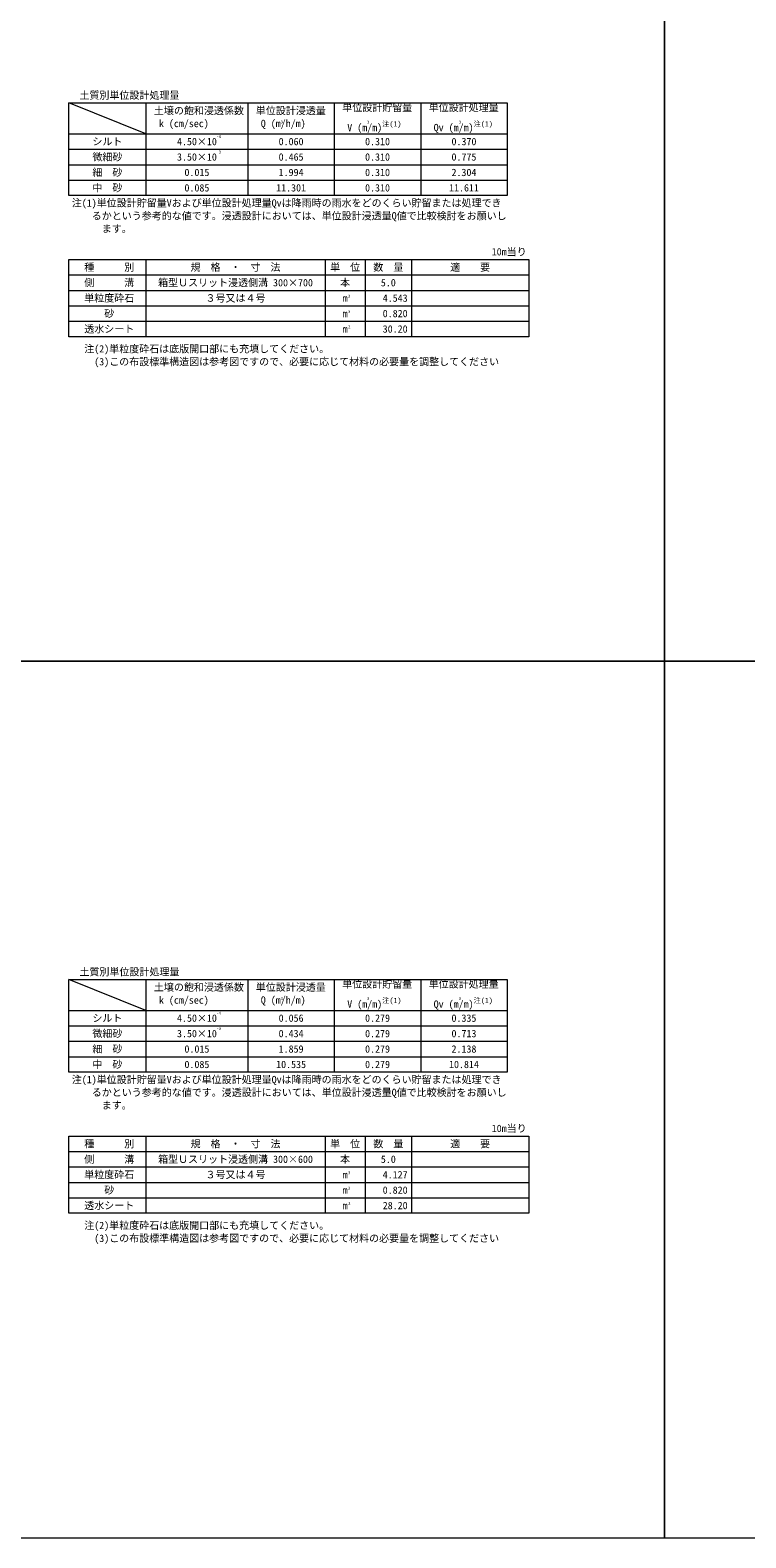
# Model space of a CAD drawing. Units: millimetres at full size, sheet at 1:20; details may follow other scales. Extents: x 0 to 23340, y -4498 to 8520.
# Drawn here: x 5725 to 8043, y 0 to 4885 of the extents above; entities that cross this region are included whole.
import ezdxf
from ezdxf.enums import TextEntityAlignment as Align

# ---------------------------------------------------------------- set-up
doc = ezdxf.new("R2010")
doc.units = ezdxf.units.MM
doc.header["$LTSCALE"] = 20
doc.layers.add('0_2', color=7, linetype='Continuous', lineweight=13)
doc.layers.add('TITLE', color=7, linetype='Continuous', lineweight=13)
doc.styles.add('ＭＳ ゴシック', font='')
doc.styles.get('ＭＳ ゴシック').set_extended_font_data('MS Gothic')

msp = doc.modelspace()

# ---------------------------------------------------------------- linework, layer by layer
at = {"layer": 'TITLE'}
for p, q in [((6100.24, 4548.85), (5850.24, 4648.85)), ((6100.24, 4648.85), (6100.24, 4348.85)), ((6430.24, 4648.85), (6430.24, 4348.85)), ((6710.24, 4648.85), (6710.24, 4348.85)), ((6990.24, 4648.85), (6990.24, 4348.85)), ((5850.24, 4548.85), (7270.24, 4548.85)), ((5850.24, 4498.85), (7270.24, 4498.85)), ((5850.24, 4448.85), (7270.24, 4448.85)), ((5850.24, 4398.85), (7270.24, 4398.85)), ((6100.24, 4141.63), (6100.24, 3891.63)), ((6680.24, 4141.63), (6680.24, 3891.63)), ((6810.24, 4141.63), (6810.24, 3891.63)), ((6960.24, 4141.63), (6960.24, 3891.63)), ((5850.24, 4091.63), (7340.18, 4091.63)), ((5850.24, 4041.63), (7340.18, 4041.63)), ((5850.24, 3991.63), (7340.18, 3991.63)), ((5850.24, 3941.63), (7340.18, 3941.63)), ((6100.24, 1708.85), (5850.24, 1808.85)), ((6100.24, 1808.85), (6100.24, 1508.85)), ((6430.24, 1808.85), (6430.24, 1508.85)), ((6710.24, 1808.85), (6710.24, 1508.85)), ((6990.24, 1808.85), (6990.24, 1508.85)), ((5850.24, 1708.85), (7270.24, 1708.85)), ((5850.24, 1658.85), (7270.24, 1658.85)), ((5850.24, 1608.85), (7270.24, 1608.85)), ((5850.24, 1558.85), (7270.24, 1558.85)), ((6100.24, 1301.63), (6100.24, 1051.63)), ((6680.24, 1301.63), (6680.24, 1051.63)), ((6810.24, 1301.63), (6810.24, 1051.63)), ((6960.24, 1301.63), (6960.24, 1051.63)), ((5850.24, 1251.63), (7340.18, 1251.63)), ((5850.24, 1201.63), (7340.18, 1201.63)), ((5850.24, 1151.63), (7340.18, 1151.63)), ((5850.24, 1101.63), (7340.18, 1101.63))]:
    msp.add_line(p, q, dxfattribs=at)
at = {"layer": 'TITLE', "color": 2}
for points in [[(3890, 2840), (7780, 2840), (7780, 5680), (3890, 5680)], [(7780, 2840), (11670, 2840), (11670, 5680), (7780, 5680)], [(3890, 0), (7780, 0), (7780, 2840), (3890, 2840)], [(7780, 0), (11670, 0), (11670, 2840), (7780, 2840)]]:
    msp.add_lwpolyline(points, close=True, dxfattribs=at)
at = {"layer": 'TITLE'}
for points in [[(5850.24, 4648.85), (7270.24, 4648.85), (7270.24, 4348.85), (5850.24, 4348.85)], [(5850.24, 4141.63), (7340.18, 4141.63), (7340.18, 3891.63), (5850.24, 3891.63)], [(5850.24, 1808.85), (7270.24, 1808.85), (7270.24, 1508.85), (5850.24, 1508.85)], [(5850.24, 1301.63), (7340.18, 1301.63), (7340.18, 1051.63), (5850.24, 1051.63)]]:
    msp.add_lwpolyline(points, close=True, dxfattribs=at)

# ---------------------------------------------------------------- texts
at = {"layer": '0_2', "style": 'ＭＳ ゴシック'}
for s, p in [('注(1)単位設計貯留量Vおよび単位設計処理量Qvは降雨時の雨水をどのくらい貯留または処理でき', (5859.84, 4336.66)), ('\u3000\u3000るかという参考的な値です。浸透設計においては、単位設計浸透量Q値で比較検討をお願いし', (5859.84, 4294.99)), ('\u3000\u3000\u3000ます。', (5859.84, 4253.32)), ('注(1)単位設計貯留量Vおよび単位設計処理量Qvは降雨時の雨水をどのくらい貯留または処理でき', (5859.84, 1496.66)), ('\u3000\u3000るかという参考的な値です。浸透設計においては、単位設計浸透量Q値で比較検討をお願いし', (5859.84, 1454.99)), ('\u3000\u3000\u3000ます。', (5859.84, 1413.32))]:
    msp.add_text(s, height=23.74, dxfattribs=at).set_placement(p, align=Align.TOP_LEFT)
at = {"layer": 'TITLE', "style": 'ＭＳ ゴシック'}
for s, p in [('土質別単位設計処理量', (5884.56, 4673.85)), ('種\u3000\u3000\u3000別', (5900.24, 4116.63)), ('側\u3000\u3000\u3000溝', (5900.24, 4066.63)), ('単粒度砕石', (5900.24, 4016.63)), ('透水シート', (5900.24, 3916.63)), ('土質別単位設計処理量', (5884.56, 1833.85)), ('種\u3000\u3000\u3000別', (5900.24, 1276.63)), ('側\u3000\u3000\u3000溝', (5900.24, 1226.63)), ('単粒度砕石', (5900.24, 1176.63)), ('透水シート', (5900.24, 1076.63))]:
    msp.add_text(s, height=23.74, dxfattribs=at).set_placement(p, align=Align.MIDDLE_LEFT)
for s, height, p in [('単位設計貯留量', 23.74, (6735.96, 4615.11)), ('単位設計処理量', 23.74, (7015.96, 4615.11)), ('注(1)', 16.61, (6865.46, 4567.71)), ('注(1)', 16.61, (7161.64, 4567.71)), (' V (m/m)', 23.74, (6735.96, 4550.21)), (' Qv (m/m)', 23.74, (7015.96, 4550.21)), ('2', 9.49, (6755.31, 3916.05)), ('単位設計貯留量', 23.74, (6735.96, 1775.11)), ('単位設計処理量', 23.74, (7015.96, 1775.11)), (' V (m/m)', 23.74, (6735.96, 1710.21)), ('注(1)', 16.61, (6865.46, 1727.71)), (' Qv (m/m)', 23.74, (7015.96, 1710.21)), ('注(1)', 16.61, (7161.64, 1727.71)), ('2', 9.49, (6755.31, 1076.05))]:
    msp.add_text(s, height=height, dxfattribs=at).set_placement(p, align=Align.BOTTOM_LEFT)
for s, p in [('土壌の飽和浸透係数', (6125.96, 4635.87)), (' k (cm/sec)', (6125.96, 4594.2)), ('単位設計浸透量', (6455.96, 4635.87)), (' Q (m/h/m)', (6455.96, 4594.2)), ('注(2)単粒度砕石は底版開口部にも充填してください。', (5900.24, 3864.09)), ('\u3000(3)この布設標準構造図は参考図ですので、必要に応じて材料の必要量を調整してください', (5900.24, 3822.43)), ('土壌の飽和浸透係数', (6125.96, 1795.87)), ('単位設計浸透量', (6455.96, 1795.87)), (' k (cm/sec)', (6125.96, 1754.2)), (' Q (m/h/m)', (6455.96, 1754.2)), ('注(2)単粒度砕石は底版開口部にも充填してください。', (5900.24, 1024.09)), ('\u3000(3)この布設標準構造図は参考図ですので、必要に応じて材料の必要量を調整してください', (5900.24, 982.43))]:
    msp.add_text(s, height=23.74, dxfattribs=at).set_placement(p, align=Align.TOP_LEFT)
for s, height, p in [('3', 9.49, (6540.06, 4587.33)), ('3', 9.49, (6820.06, 4587.33)), ('3', 9.49, (7116.99, 4587.33)), ('-4', 9.494, (6335.85, 4540.02)), ('シルト', 23.74, (5975.24, 4523.85)), ('4.50×10', 23.74, (6265.24, 4523.85)), ('-3', 9.494, (6335.85, 4490.02)), ('0.060', 23.74, (6570.24, 4523.85)), ('0.310', 23.74, (6850.24, 4523.85)), ('0.370', 23.74, (7130.24, 4523.85)), ('微細砂', 23.74, (5975.24, 4473.85)), ('3.50×10', 23.74, (6265.24, 4473.85)), ('0.465', 23.74, (6570.24, 4473.85)), ('0.310', 23.74, (6850.24, 4473.85)), ('0.775', 23.74, (7130.24, 4473.85)), ('細\u3000砂', 23.74, (5975.24, 4423.85)), ('0.015', 23.74, (6265.24, 4423.85)), ('1.994', 23.74, (6570.24, 4423.85)), ('0.310', 23.74, (6850.24, 4423.85)), ('2.304', 23.74, (7130.24, 4423.85)), ('中\u3000砂', 23.74, (5975.24, 4373.85)), ('0.085', 23.74, (6265.24, 4373.85)), ('11.301', 23.74, (6570.24, 4373.85)), ('0.310', 23.74, (6850.24, 4373.85)), ('11.611', 23.74, (7130.24, 4373.85)), ('10m当り', 23.74, (7276.7, 4166.63)), ('規\u3000格\u3000・\u3000寸\u3000法', 23.74, (6390.24, 4116.63)), ('単\u3000位', 23.74, (6745.24, 4116.63)), ('数\u3000量', 23.74, (6885.24, 4116.63)), ('適\u3000\u3000要', 23.74, (7150.21, 4116.63)), ('箱型Ｕスリット浸透側溝 300×700', 23.74, (6390.24, 4066.63)), ('本', 23.74, (6745.24, 4066.63)), ('5.0', 23.74, (6885.24, 4066.63)), ('３号又は４号', 23.74, (6390.24, 4016.63)), ('m', 23.74, (6745.24, 4016.63)), ('3', 9.49, (6758.45, 4022.87)), ('砂', 23.74, (5981.25, 3966.63)), ('m', 23.74, (6745.24, 3966.63)), ('3', 9.49, (6758.45, 3972.87)), ('m', 23.74, (6745.24, 3916.63)), ('3', 9.49, (6540.06, 1747.33)), ('3', 9.49, (6820.06, 1747.33)), ('3', 9.49, (7116.99, 1747.33)), ('シルト', 23.74, (5975.24, 1683.85)), ('4.50×10', 23.74, (6265.24, 1683.85)), ('-4', 9.494, (6335.85, 1700.02)), ('0.056', 23.74, (6570.24, 1683.85)), ('0.279', 23.74, (6850.24, 1683.85)), ('0.335', 23.74, (7130.24, 1683.85)), ('微細砂', 23.74, (5975.24, 1633.85)), ('3.50×10', 23.74, (6265.24, 1633.85)), ('-3', 9.494, (6335.85, 1650.02)), ('0.434', 23.74, (6570.24, 1633.85)), ('0.279', 23.74, (6850.24, 1633.85)), ('0.713', 23.74, (7130.24, 1633.85)), ('細\u3000砂', 23.74, (5975.24, 1583.85)), ('0.015', 23.74, (6265.24, 1583.85)), ('1.859', 23.74, (6570.24, 1583.85)), ('0.279', 23.74, (6850.24, 1583.85)), ('2.138', 23.74, (7130.24, 1583.85)), ('中\u3000砂', 23.74, (5975.24, 1533.85)), ('0.085', 23.74, (6265.24, 1533.85)), ('10.535', 23.74, (6570.24, 1533.85)), ('0.279', 23.74, (6850.24, 1533.85)), ('10.814', 23.74, (7130.24, 1533.85)), ('10m当り', 23.74, (7276.7, 1326.63)), ('規\u3000格\u3000・\u3000寸\u3000法', 23.74, (6390.24, 1276.63)), ('単\u3000位', 23.74, (6745.24, 1276.63)), ('数\u3000量', 23.74, (6885.24, 1276.63)), ('適\u3000\u3000要', 23.74, (7150.21, 1276.63)), ('箱型Ｕスリット浸透側溝 300×600', 23.74, (6390.24, 1226.63)), ('本', 23.74, (6745.24, 1226.63)), ('5.0', 23.74, (6885.24, 1226.63)), ('３号又は４号', 23.74, (6390.24, 1176.63)), ('m', 23.74, (6745.24, 1176.63)), ('3', 9.49, (6758.45, 1182.87)), ('砂', 23.74, (5981.25, 1126.63)), ('m', 23.74, (6745.24, 1126.63)), ('3', 9.49, (6758.45, 1132.87)), ('m', 23.74, (6745.24, 1076.63))]:
    msp.add_text(s, height=height, dxfattribs=at).set_placement(p, align=Align.MIDDLE_CENTER)
for s, p in [('4.543', (6947.77, 4016.63)), ('0.820', (6947.77, 3966.63)), ('30.20', (6947.77, 3916.63)), ('4.127', (6947.77, 1176.63)), ('0.820', (6947.77, 1126.63)), ('28.20', (6947.77, 1076.63))]:
    msp.add_text(s, height=23.74, dxfattribs=at).set_placement(p, align=Align.MIDDLE_RIGHT)

doc.saveas('drawing.dxf')
